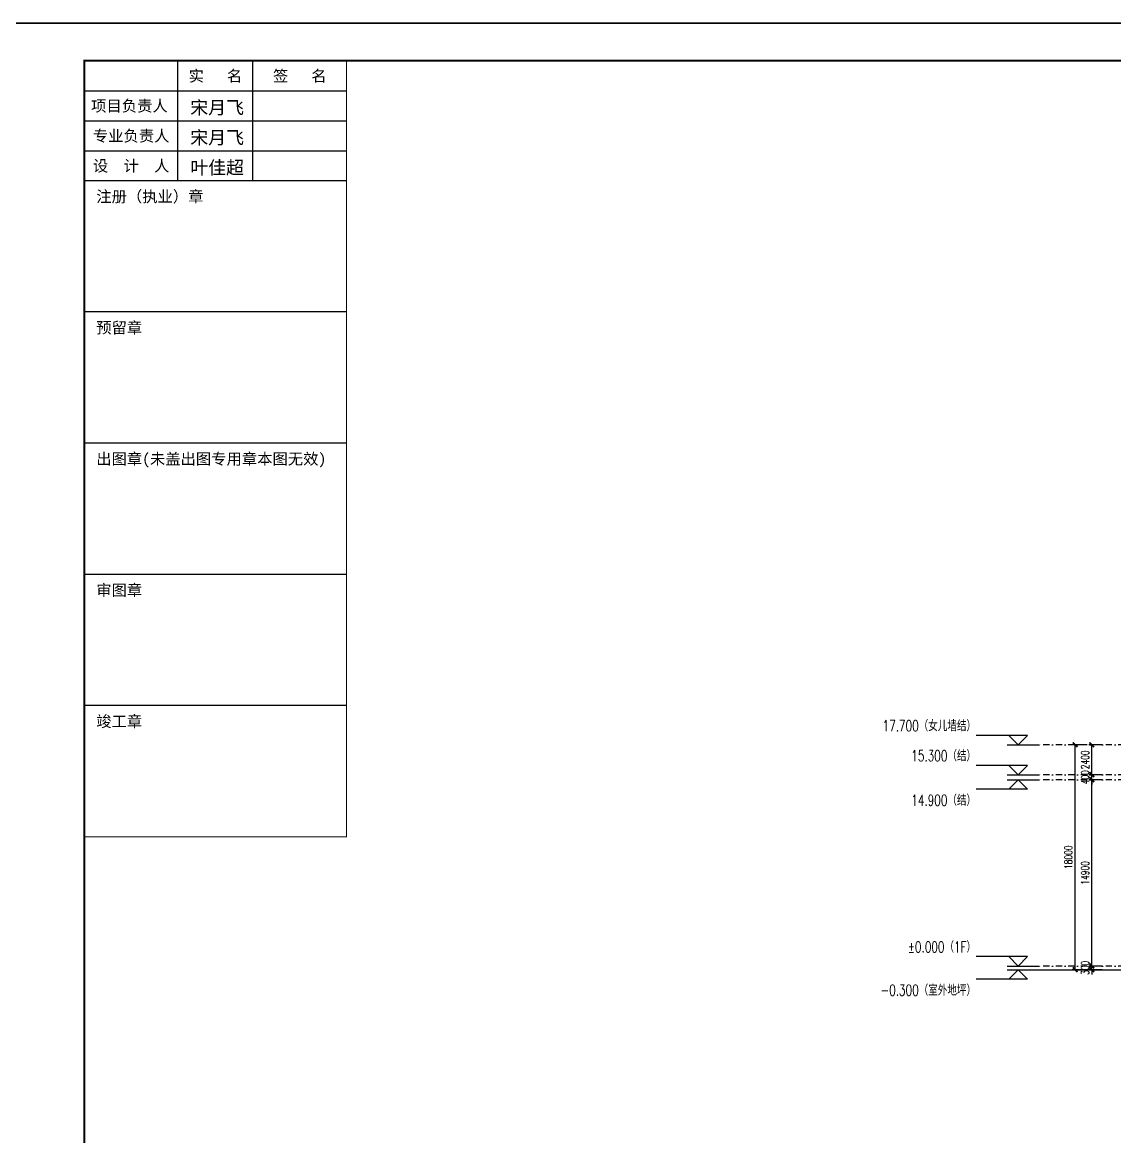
# Model space of a CAD drawing. Extents: x -2072575 to 87763, y 445513 to 805276.
# Drawn here: x -1111105 to -1023634, y 545061 to 634236 of the extents above; entities that cross this region are included whole.
import ezdxf
from ezdxf.enums import TextEntityAlignment as Align

# ---------------------------------------------------------------- set-up
doc = ezdxf.new("R2010")
doc.units = 0
doc.header["$LTSCALE"] = 1000
doc.linetypes.add('DASHDOT', pattern=[1, 0.5, -0.25, 0, -0.25])
doc.linetypes.add('DOT', pattern=[0.25, 0, -0.25])
doc.layers.get('Defpoints').update_dxf_attribs({"color": 210})
for name, color, linetype in [('0-cxFrame', 155, 'Continuous'), ('3符号', 3, 'Continuous'), ('A-云线', 50, 'Continuous'), ('AS-WALL', 40, 'Continuous'), ('DIM', 173, 'Continuous'), ('DOT', 8, 'DOT'), ('qianming', 155, 'Continuous')]:
    doc.layers.add(name, color=color, linetype=linetype)
doc.layers.add('0-cxText', color=131, linetype='Continuous', lineweight=25)
doc.styles.add('cx_biaoti', font='')
doc.styles.add('cx_tuming', font='simhei.ttf')
doc.styles.add('cx_tuqian1', font='')
doc.styles.add('DHTEXT-1', font='romans.shx', dxfattribs={"width": 0.7, "bigfont": 'chinese.shx'})
doc.styles.add('卓越符号', font='ROMANS.shx', dxfattribs={"width": 0.7, "bigfont": 'CHINESE.shx'})
doc.styles.add('图框宋体', font='', dxfattribs={"width": 0.75})
doc.styles.add('黑体', font='simhei.ttf', dxfattribs={"height": 12})
doc.styles.get('cx_biaoti').set_extended_font_data('SimSun')
doc.styles.get('cx_tuqian1').set_extended_font_data('SimSun')
doc.styles.get('图框宋体').set_extended_font_data('SimSun')
doc.dimstyles.new('ZN250', dxfattribs={"dimscale": 250, "dimtxt": 2.5, "dimasz": 1.5, "dimexe": 1, "dimexo": 2, "dimgap": 0.9, "dimtad": 1, "dimdec": 0, "dimdsep": 46, "dimtxsty": 'DHTEXT-1', "dimblk": 'ARCHTICK', "dimcen": 2.5, "dimclrd": 173, "dimclre": 173, "dimclrt": 7, "dimazin": 2, "dimtfac": 1, "dimtdec": 0, "dimtix": 1, "dimtmove": 2, "dimatfit": 3, "dimfxl": 0, "dimarcsym": 0})

# ---------------------------------------------------------------- blocks, each defined once
blk = doc.blocks.new('_ArchTick')
at = {"color": 0, "linetype": 'ByBlock', "const_width": 0.4}
blk.add_lwpolyline([(-0.5, -0.5), (0.5, 0.5)], dxfattribs=at)
blk = doc.blocks.new('*D963')
at = {"layer": 'Defpoints', "color": 0, "ltscale": 2500, "transparency": 16777216}
for p in [(-4800, 17700), (-3467, 17700), (-3467, -300)]:
    blk.add_point(p, dxfattribs=at)
at = {"layer": 'DIM', "color": 173, "linetype": 'ByBlock', "lineweight": -2, "ltscale": 2500, "transparency": 16777216}
for p, q in [((-3967, 17700), (-5050, 17700)), ((-4800, -300), (-4800, 17700)), ((-3967, -300), (-5050, -300))]:
    blk.add_line(p, q, dxfattribs=at)
at = {"layer": 'DIM', "color": 173, "lineweight": -2, "ltscale": 2500, "transparency": 16777216, "xscale": 375, "yscale": 375, "zscale": 375}
for p, rotation in [((-4800, 17700), 90), ((-4800, -300), 270)]:
    blk.add_blockref('_ArchTick', p, dxfattribs=dict(at, rotation=rotation))
at = {"layer": 'DIM', "color": 7, "ltscale": 2500, "transparency": 16777216, "insert": (-5338, 8700), "char_height": 625, "attachment_point": 5, "rotation": 90, "style": 'DHTEXT-1'}
blk.add_mtext('18000', dxfattribs=at)
blk = doc.blocks.new('*D964')
at = {"layer": 'Defpoints', "color": 0, "ltscale": 2500, "transparency": 16777216}
for p in [(-3465, 0), (-2132, 0), (-2132, -300)]:
    blk.add_point(p, dxfattribs=at)
at = {"layer": 'DIM', "color": 173, "linetype": 'ByBlock', "lineweight": -2, "ltscale": 2500, "transparency": 16777216}
for p, q in [((-2632, 0), (-3715, 0)), ((-3465, 0), (-3465, 375)), ((-3465, -300), (-3465, 0)), ((-2632, -300), (-3715, -300)), ((-3465, -300), (-3465, -675))]:
    blk.add_line(p, q, dxfattribs=at)
at = {"layer": 'DIM', "color": 173, "lineweight": -2, "ltscale": 2500, "transparency": 16777216, "xscale": 375, "yscale": 375, "zscale": 375}
for p, rotation in [((-3465, 0), 270), ((-3465, -300), 90)]:
    blk.add_blockref('_ArchTick', p, dxfattribs=dict(at, rotation=rotation))
at = {"layer": 'DIM', "color": 7, "ltscale": 2500, "transparency": 16777216, "insert": (-4003, -150), "char_height": 625, "attachment_point": 5, "rotation": 90, "style": 'DHTEXT-1'}
blk.add_mtext('300', dxfattribs=at)
blk = doc.blocks.new('*D965')
at = {"layer": 'Defpoints', "color": 0, "ltscale": 2500, "transparency": 16777216}
for p in [(-3465, 14900), (-2132, 14900), (-2132, 0)]:
    blk.add_point(p, dxfattribs=at)
at = {"layer": 'DIM', "color": 173, "linetype": 'ByBlock', "lineweight": -2, "ltscale": 2500, "transparency": 16777216}
for p, q in [((-2632, 14900), (-3715, 14900)), ((-3465, 0), (-3465, 14900)), ((-2632, 0), (-3715, 0))]:
    blk.add_line(p, q, dxfattribs=at)
at = {"layer": 'DIM', "color": 173, "lineweight": -2, "ltscale": 2500, "transparency": 16777216, "xscale": 375, "yscale": 375, "zscale": 375}
for p, rotation in [((-3465, 14900), 90), ((-3465, 0), 270)]:
    blk.add_blockref('_ArchTick', p, dxfattribs=dict(at, rotation=rotation))
at = {"layer": 'DIM', "color": 7, "ltscale": 2500, "transparency": 16777216, "insert": (-4003, 7450), "char_height": 625, "attachment_point": 5, "rotation": 90, "style": 'DHTEXT-1'}
blk.add_mtext('14900', dxfattribs=at)
blk = doc.blocks.new('*D966')
at = {"layer": 'Defpoints', "color": 0, "ltscale": 2500, "transparency": 16777216}
for p in [(-3465, 15300), (-2132, 15300), (-2132, 14900)]:
    blk.add_point(p, dxfattribs=at)
at = {"layer": 'DIM', "color": 173, "linetype": 'ByBlock', "lineweight": -2, "ltscale": 2500, "transparency": 16777216}
for p, q in [((-2632, 15300), (-3715, 15300)), ((-3465, 15300), (-3465, 15675)), ((-3465, 14900), (-3465, 15300)), ((-2632, 14900), (-3715, 14900)), ((-3465, 14900), (-3465, 14525))]:
    blk.add_line(p, q, dxfattribs=at)
at = {"layer": 'DIM', "color": 173, "lineweight": -2, "ltscale": 2500, "transparency": 16777216, "xscale": 375, "yscale": 375, "zscale": 375}
for p, rotation in [((-3465, 15300), 270), ((-3465, 14900), 90)]:
    blk.add_blockref('_ArchTick', p, dxfattribs=dict(at, rotation=rotation))
at = {"layer": 'DIM', "color": 7, "ltscale": 2500, "transparency": 16777216, "insert": (-4003, 15100), "char_height": 625, "attachment_point": 5, "rotation": 90, "style": 'DHTEXT-1'}
blk.add_mtext('400', dxfattribs=at)
blk = doc.blocks.new('*D967')
at = {"layer": 'Defpoints', "color": 0, "ltscale": 2500, "transparency": 16777216}
for p in [(-3465, 17700), (-2132, 17700), (-2132, 15300)]:
    blk.add_point(p, dxfattribs=at)
at = {"layer": 'DIM', "color": 173, "linetype": 'ByBlock', "lineweight": -2, "ltscale": 2500, "transparency": 16777216}
for p, q in [((-2632, 17700), (-3715, 17700)), ((-3465, 15300), (-3465, 17700)), ((-2632, 15300), (-3715, 15300))]:
    blk.add_line(p, q, dxfattribs=at)
at = {"layer": 'DIM', "color": 173, "lineweight": -2, "ltscale": 2500, "transparency": 16777216, "xscale": 375, "yscale": 375, "zscale": 375}
for p, rotation in [((-3465, 17700), 90), ((-3465, 15300), 270)]:
    blk.add_blockref('_ArchTick', p, dxfattribs=dict(at, rotation=rotation))
at = {"layer": 'DIM', "color": 7, "ltscale": 2500, "transparency": 16777216, "insert": (-4003, 16500), "char_height": 625, "attachment_point": 5, "rotation": 90, "style": 'DHTEXT-1'}
blk.add_mtext('2400', dxfattribs=at)
blk = doc.blocks.new('*U137')
at = {"ltscale": 10}
blk.add_line((3.48, 0), (-6.85, 0), dxfattribs=at)
blk.add_lwpolyline([(3, 3), (0, 0), (-3, 3), (13.45, 3)])
at = {"color": 0, "style": '卓越符号', "width": 0.7, "flags": 8}
blk.add_attdef('±0.000', text='', height=3.5, dxfattribs=at).set_placement((13.45, 4.35), align=Align.RIGHT)
blk = doc.blocks.new('*U138')
at = {"ltscale": 10}
blk.add_line((3.48, 0), (-6.85, 0), dxfattribs=at)
blk.add_lwpolyline([(3, -3), (0, 0), (-3, -3), (13.45, -3)])
at = {"color": 0, "style": '卓越符号', "width": 0.7, "flags": 8}
blk.add_attdef('±0.000', text='', height=3.5, dxfattribs=at).set_placement((13.45, -7.85), align=Align.RIGHT)
blk = doc.blocks.new('zjcx_lan_xinxi(Dragon)')
for p, q in [((7000, -3200), (0, -3200)), ((7000, -6700), (0, -6700)), ((7000, -10200), (0, -10200)), ((7000, -13700), (0, -13700)), ((7000, -17200), (0, -17200))]:
    blk.add_line(p, q)
at = {"const_width": 25}
blk.add_lwpolyline([(0, -20700), (7000, -20700), (7000, 0), (0, 0)], close=True, dxfattribs=at)
for points in [[(2500, -3200), (2500, 0)], [(4500, -3200), (4500, 0)], [(0, -800), (7000, -800)], [(0, -1600), (7000, -1600)], [(0, -2400), (7000, -2400)]]:
    blk.add_lwpolyline(points)
for points in [[(7000, -3200), (7000, 0)], [(0, -3200), (7000, -3200)], [(0, -20700), (7000, -20700), (7000, -3200)], [(0, -20700), (7000, -20700)]]:
    blk.add_lwpolyline(points, dxfattribs=at)
at = {"style": '图框宋体'}
for s, p in [('实   名', (3500, -400)), ('签   名', (5750, -400)), ('项目负责人', (1204, -1200)), ('专业负责人', (1250, -2000)), ('设  计  人', (1250, -2800))]:
    blk.add_text(s, height=300, dxfattribs=at).set_placement(p, align=Align.MIDDLE)
for s, p in [('注册（执业）章', (318, -3771)), ('预留章', (318, -7271)), ('出图章(未盖出图专用章本图无效)', (318, -10771)), ('审图章', (318, -14271)), ('竣工章', (318, -17771))]:
    blk.add_text(s, height=300, dxfattribs=at).set_placement(p)
blk = doc.blocks.new('T-信息(Dragon)')
at = {"layer": '0-cxFrame'}
blk.add_blockref('zjcx_lan_xinxi(Dragon)', (0, 0), dxfattribs=at)
at = {"layer": 'qianming', "color": 3, "style": 'cx_biaoti'}
for s, p in [('宋月飞', (3545, -1249)), ('宋月飞', (3545, -2049)), ('叶佳超', (3545, -2849))]:
    blk.add_text(s, height=350, dxfattribs=at).set_placement(p, align=Align.MIDDLE_CENTER)
blk = doc.blocks.new('TK22.A1 L(Dragon)')
at = {"layer": '0-cxFrame', "color": 7, "const_width": 0.5}
blk.add_lwpolyline([(0, 0), (-841, 0), (-841, 594), (0, 594)], close=True, dxfattribs=at)
at = {"layer": '0-cxFrame', "const_width": 0.5}
blk.add_lwpolyline([(-80, 10), (-821, 10), (-821, 584), (-80, 584)], close=True, dxfattribs=at)
at = {"layer": '0-cxFrame', "xscale": 0.01, "yscale": 0.01, "zscale": 0.01}
blk.add_blockref('T-信息(Dragon)', (-821, 584), dxfattribs=at)
at = {"style": '黑体', "flags": 4}
blk.add_attdef('图幅', text='', height=3.3, dxfattribs=at).set_placement((-40, 3), align=Align.RIGHT)
at = {"layer": '0-cxText', "flags": 4}
for tag, height, style, p in [('建设单位', 3.5, 'cx_tuming', (-45, 240)), ('项目名称', 3.5, 'cx_tuming', (-45, 210)), ('子项名称', 3.5, 'cx_tuming', (-45, 180)), ('工程编号', 3.3, 'cx_tuqian1', (-35, 165)), ('图名1', 3.5, 'cx_tuming', (-45, 87)), ('图名2', 3.5, 'cx_tuming', (-45, 79)), ('图名3', 3.5, 'cx_tuming', (-45, 71)), ('出图日期', 3.3, 'cx_tuqian1', (-39, 60)), ('专业', 3.3, 'cx_tuqian1', (-55, 52)), ('图号', 3.3, 'cx_tuqian1', (-55, 44)), ('版次', 3.3, 'cx_tuqian1', (-20, 44))]:
    blk.add_attdef(tag, text='', height=height, dxfattribs=dict(at, style=style)).set_placement(p, align=Align.MIDDLE)
at = {"layer": 'Defpoints', "color": 6, "flags": 4}
for tag, height, style, p in [('tufu', 3.3, '黑体', (-12, 12)), ('dwfname', 4, 'cx_tuqian1', (-80, 3))]:
    blk.add_attdef(tag, text='', height=height, dxfattribs=dict(at, style=style)).set_placement(p, align=Align.RIGHT)
blk = doc.blocks.new('20250821133332')
at = {"layer": 'DOT', "linetype": 'DASHDOT'}
for p, q in [((90159.1, 17700), (-7659.1, 17700)), ((90159.1, 15300), (-7659.1, 15300)), ((90159.1, 14900), (-7659.1, 14900)), ((90159.1, 0), (-7659.1, 0))]:
    blk.add_line(p, q, dxfattribs=at)
at = {"layer": '3符号', "color": 7}
ref = blk.add_blockref('*U137', (-9371.5, 17700), dxfattribs=dict(at, xscale=-250, yscale=250, zscale=250))
ref.add_attrib('±0.000', '17.700（女儿墙结）', dxfattribs={"layer": '0', "color": 0, "height": 875, "style": '卓越符号', "width": 0.7}).set_placement((-12734, 18787.5), align=Align.RIGHT)
ref = blk.add_blockref('*U137', (-9371.5, 15300), dxfattribs=dict(at, xscale=-250, yscale=250, zscale=250))
ref.add_attrib('±0.000', '15.300（结）', dxfattribs={"layer": '0', "color": 0, "height": 875, "style": '卓越符号', "width": 0.7}).set_placement((-12734, 16387.5), align=Align.RIGHT)
ref = blk.add_blockref('*U138', (-9371.5, 14900), dxfattribs=dict(at, xscale=-250, yscale=250, zscale=250))
ref.add_attrib('±0.000', '14.900（结）', dxfattribs={"layer": '0', "color": 0, "height": 875, "style": '卓越符号', "width": 0.7}).set_placement((-12734, 12827), align=Align.RIGHT)
ref = blk.add_blockref('*U137', (-9371.5, 0), dxfattribs=dict(at, xscale=-250, yscale=250, zscale=250))
ref.add_attrib('±0.000', '±0.000（1F）', dxfattribs={"layer": '0', "color": 0, "height": 875, "style": '卓越符号', "width": 0.7}).set_placement((-12734, 1087.5), align=Align.RIGHT)
ref = blk.add_blockref('*U138', (-9371.5, -300), dxfattribs=dict(at, xscale=-250, yscale=250, zscale=250))
ref.add_attrib('±0.000', '-0.300（室外地坪）', dxfattribs={"layer": '0', "color": 0, "height": 875, "style": '卓越符号', "width": 0.7}).set_placement((-12734, -2373), align=Align.RIGHT)
at = {"layer": 'DIM', "ltscale": 2500}
for p1, p2, picture, middle in [((-3466.9, -300), (-3466.9, 17700), '*D963', (-5337.7, 8700)), ((-2131.9, 15300), (-2131.9, 17700), '*D967', (-4002.7, 16500)), ((-2131.9, 14900), (-2131.9, 15300), '*D966', (-4002.7, 15100)), ((-2131.9, 0), (-2131.9, 14900), '*D965', (-4002.7, 7450)), ((-2131.9, -300), (-2131.9, 0), '*D964', (-4002.7, -150))]:
    dim = blk.add_aligned_dim(p1=p1, p2=p2, distance=1333.3, dimstyle='ZN250', dxfattribs=at)
    dim.commit()
    dim.dimension.update_dxf_attribs({"geometry": picture, "text_midpoint": middle})

msp = doc.modelspace()

# ---------------------------------------------------------------- linework, layer by layer
at = {"layer": 'AS-WALL'}
msp.add_line((-1029662, 558420.4), (-931843.7, 558420.4), dxfattribs=at)

# ---------------------------------------------------------------- block references
at = {"layer": '0-cxFrame', "xscale": 300, "yscale": 300, "zscale": 300}
msp.add_blockref('TK22.A1 L(Dragon)', (-859836.4, 455961.2), dxfattribs=at)
at = {"layer": 'A-云线', "ltscale": 10}
msp.add_blockref('20250821133332', (-1022002.8, 558720.4), dxfattribs=at)

doc.saveas('drawing.dxf')
